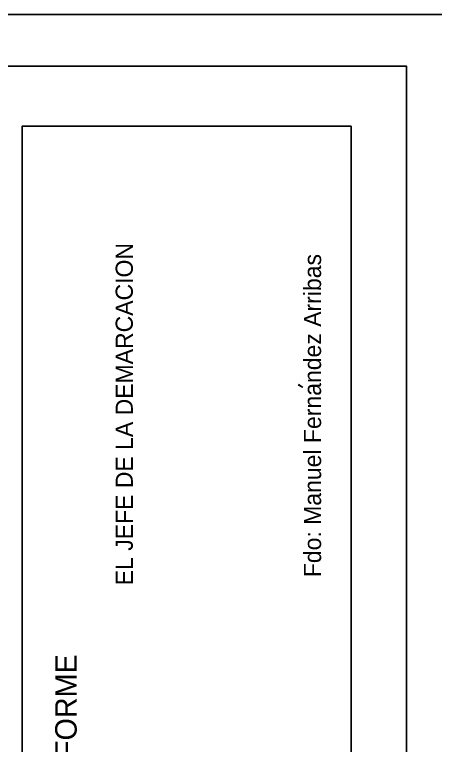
# Model space of a CAD drawing. Extents: x 731154 to 731744, y 4379381 to 4380408.
# Drawn here: x 731400 to 731448.9, y 4380322.5 to 4380407.5 of the extents above; entities that cross this region are included whole.
import ezdxf
from ezdxf.enums import TextEntityAlignment as Align

# ---------------------------------------------------------------- set-up
doc = ezdxf.new("R2010")
doc.units = 0
doc.layers.get('0').update_dxf_attribs({"linetype": 'CONTINUOUS'})

msp = doc.modelspace()

# ---------------------------------------------------------------- linework, layer by layer
at = {"color": 0, "linetype": 'CONTINUOUS'}
msp.add_lwpolyline([(731400.86, 4380228.19), (731400.86, 4380394.5), (731439.11, 4380394.5), (731439.11, 4380228.19)], close=True, dxfattribs=at)

# ---------------------------------------------------------------- texts
for s, height, rotation, p in [('EL JEFE DE LA DEMARCACION', 2, 90, (731412.74, 4380361.01)), ('Fdo: Manuel Fernandez Arribas', 2, 90, (731434.59, 4380360.84)), ("'", 2, 58.28227, (731433.825, 4380363.925)), ('EXAMINADO  Y  CONFORME', 2.5, 90, (731405.96, 4380310.31))]:
    msp.add_text(s, height=height, rotation=rotation, dxfattribs=at).set_placement(p, align=Align.MIDDLE)

# ---------------------------------------------------------------- meshes
mesh = msp.add_polyface(dxfattribs=at)
corners = [(731154.5, 4379381), (731154.5, 4379381), (731154.5, 4379571.962), (731462.5, 4379381), (731154.5, 4379746.493), (731744, 4379381), (731154.5, 4380407.5), (731744, 4380042.007), (731744, 4380407.5)]
mesh.append_faces([[corners[k] for k in face] for face in [(0, 1, 3, 2), (2, 3, 5, 4), (4, 5, 7, 6), (6, 7, 8, 8)]], dxfattribs={"vtx0": -1, "vtx2": -1, "color": 0})
mesh = msp.add_polyface(dxfattribs=at)
corners = [(731164.5, 4380221), (731164.5, 4380221), (731164.5, 4380395.271), (731445.58, 4380221), (731164.5, 4380401.5), (731445.58, 4380227.229), (731445.58, 4380401.5)]
mesh.append_faces([[corners[k] for k in face] for face in [(0, 1, 3, 2), (2, 3, 5, 4), (4, 5, 6, 6)]], dxfattribs={"vtx0": -1, "vtx2": -1, "color": 0})

doc.saveas('drawing.dxf')
